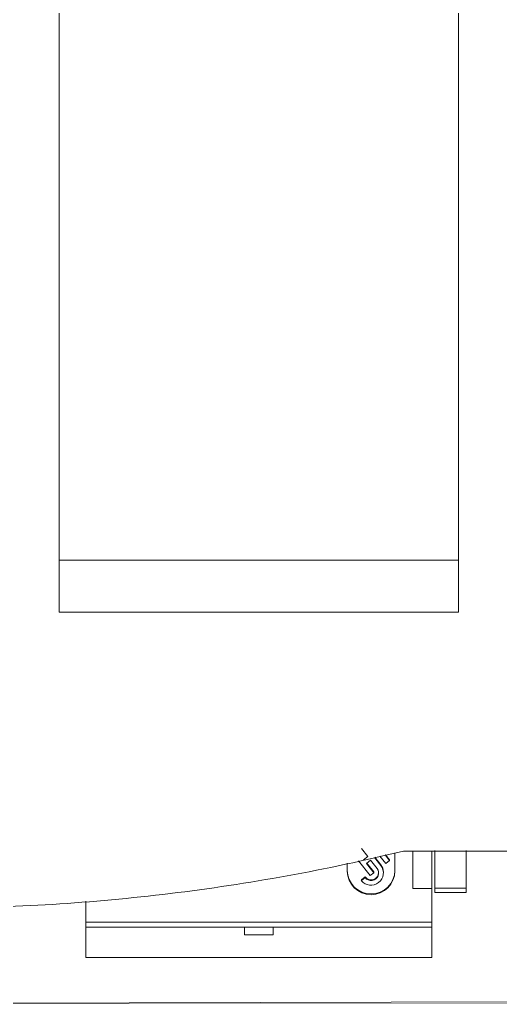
# Model space of a CAD drawing. Header units: millimetres. Extents: x 1359 to 3577, y 1333 to 3557.
# Drawn here: x 2806.2 to 2831.5, y 3183.1 to 3234.8 of the extents above; entities that cross this region are included whole.
import ezdxf

# ---------------------------------------------------------------- set-up
doc = ezdxf.new("R2010")
doc.units = ezdxf.units.MM
doc.set_wipeout_variables(frame=1)
doc.layers.add('000-PI-Oprema', color=30, linetype='Continuous', lineweight=5)
doc.layers.add('002-PI-Kabelska kanalica', color=150, linetype='Continuous')

# ---------------------------------------------------------------- blocks, each defined once
blk = doc.blocks.new('S7-1500 DQ HF - 6ES7522-1BL01-0AB0')
blk.add_wipeout([(0, 147), (34.8, 147), (34.8, 0), (0, 0)])
at = {"layer": '000-PI-Oprema', "color": 0, "linetype": 'ByBlock', "lineweight": 0}
for p, q in [((27.9, 23.296), (6.9, 23.296)), ((27.9, 20.55), (6.9, 20.55)), ((22.789, 8.14), (23.125, 7.714)), ((24.273, 7.503), (24.042, 7.797)), ((24.273, 7.542), (24.068, 7.802)), ((24.55, 6.949), (24.55, 7.904)), ((25, 8), (34.8, 8)), ((25.5, 8), (25.5, 6.04)), ((26.5, 6.04), (26.5, 8)), ((22.05, 7.374), (22.05, 6.949)), ((22.631, 7.497), (23.25, 6.711)), ((23.125, 7.714), (22.909, 7.547)), ((23.063, 7.351), (23.278, 7.519)), ((23.447, 6.863), (23.063, 7.351)), ((23.447, 6.902), (23.082, 7.366)), ((23.278, 7.519), (23.614, 7.092)), ((23.811, 7.245), (23.475, 7.671)), ((23.811, 7.284), (23.495, 7.686)), ((23.77, 7.739), (24.076, 7.35)), ((23.811, 7.284), (23.811, 7.245)), ((24.076, 7.35), (24.273, 7.503)), ((24.273, 7.542), (24.273, 7.503)), ((23.25, 6.711), (23.447, 6.863)), ((23.447, 6.902), (23.447, 6.863)), ((23.949, 6.849), (23.949, 6.888)), ((22.986, 6.645), (22.789, 6.492)), ((22.986, 6.605), (22.789, 6.453)), ((22.789, 6.492), (22.789, 6.453)), ((22.986, 6.645), (22.986, 6.605)), ((25.5, 6.04), (25.5, 6.04)), ((25.5, 6.04), (26.5, 6.04)), ((25.5, 6.04), (26.5, 6.04)), ((26.5, 4.268), (26.5, 6.04)), ((26.5, 6.04), (26.5, 6.04)), ((26.65, 5.833), (26.65, 6.05)), ((26.65, 6.05), (28.3, 6.05)), ((26.65, 5.833), (28.3, 5.833)), ((28.3, 5.833), (28.3, 6.05)), ((8.3, 4.268), (8.3, 5.364)), ((8.3, 4), (8.3, 4.268)), ((8.3, 4.268), (26.5, 4.268)), ((26.5, 4), (26.5, 4.268)), ((8.3, 2.4), (8.3, 4)), ((8.3, 4), (26.5, 4)), ((16.65, 4), (16.65, 3.596)), ((18.15, 4), (18.15, 3.596)), ((26.5, 2.4), (26.5, 4)), ((16.65, 3.596), (18.15, 3.596)), ((8.3, 2.4), (26.5, 2.4)), ((32.6, 0.076), (1.941, 0))]:
    blk.add_line(p, q, dxfattribs=at)
for centre, major_axis, start_param, end_param in [((23.3, 6.849), (0.649, 0), 3.804818, 6.94641), ((23.3, 6.888), (0.649, 0), 6.283142, 6.94641), ((23.3, 6.988), (1.25, 0), 3.141593, 6.283185), ((23.3, 6.949), (1.25, 0), 3.141593, 6.283185), ((23.3, 6.849), (-0.399, 0), 0.663225, 3.804818), ((23.3, 6.888), (-0.399, 0), 0.663225, 3.092069)]:
    blk.add_ellipse(centre, major_axis=major_axis, ratio=0.991445, start_param=start_param, end_param=end_param, dxfattribs=at)
for points, knots in [([(6.9, 129.52), (6.9, 127.497), (6.9, 118.948), (6.9, 105.802), (6.9, 91.235), (6.9, 77.025), (6.9, 62.731), (6.9, 47.245), (6.9, 34.486), (6.9, 25.605), (6.9, 21.348), (6.9, 20.55)], [0, 0, 0, 0, 0.055935, 0.236292, 0.362833, 0.457376, 0.627551, 0.756032, 0.883059, 0.978086, 1, 1, 1, 1]), ([(27.9, 129.52), (27.9, 127.497), (27.9, 118.948), (27.9, 105.802), (27.9, 91.235), (27.9, 77.025), (27.9, 62.731), (27.9, 47.245), (27.9, 34.486), (27.9, 25.605), (27.9, 21.348), (27.9, 20.55)], [0, 0, 0, 0, 0.055935, 0.236292, 0.362833, 0.457376, 0.627551, 0.756032, 0.883059, 0.978086, 1, 1, 1, 1]), ([(0.301, 5), (2.389, 5.006), (4.469, 5.074), (8.615, 5.331), (10.681, 5.521), (14.797, 6.021), (16.848, 6.331), (20.935, 7.074), (22.971, 7.506), (25, 8)], [0, 0, 0, 0, 0.25, 0.25, 0.5, 0.5, 0.75, 0.75, 1, 1, 1, 1]), ([(26.65, 8.028), (26.65, 7.986), (26.65, 7.403), (26.65, 6.737), (26.65, 6.05)], [0, 0, 0, 0, 0.072727, 1, 1, 1, 1]), ([(28.3, 8.028), (28.3, 7.986), (28.3, 7.403), (28.3, 6.737), (28.3, 6.05)], [0, 0, 0, 0, 0.072727, 1, 1, 1, 1])]:
    blk.add_open_spline(points, degree=3, knots=knots, dxfattribs=at)
blk = doc.blocks.new('6ES7590-1AB60-0AA0-montažna za 1500')
for p, q in [((46379.794, 47032.687), (46179.794, 47032.687)), ((46379.794, 47032.387), (46179.794, 47032.387)), ((46379.794, 47014.85), (46179.794, 47014.85)), ((46379.794, 47014.166), (46179.794, 47014.029)), ((46179.794, 47013.855), (46379.794, 47013.855)), ((46379.794, 47009.217), (46179.794, 47009.217)), ((46379.794, 46997.987), (46179.794, 46997.987)), ((46379.794, 46997.687), (46179.794, 46997.687))]:
    blk.add_line(p, q)

msp = doc.modelspace()

# ---------------------------------------------------------------- block references
msp.add_blockref('6ES7590-1AB60-0AA0-montažna za 1500', (-43423.223, -43814.604))

# ---------------------------------------------------------------- next in the draw order: block references
at = {"layer": '002-PI-Kabelska kanalica', "color": 0, "linetype": 'ByBlock', "lineweight": 0}
msp.add_blockref('S7-1500 DQ HF - 6ES7522-1BL01-0AB0', (2801.371, 3183.083), dxfattribs=at)

doc.saveas('drawing.dxf')
